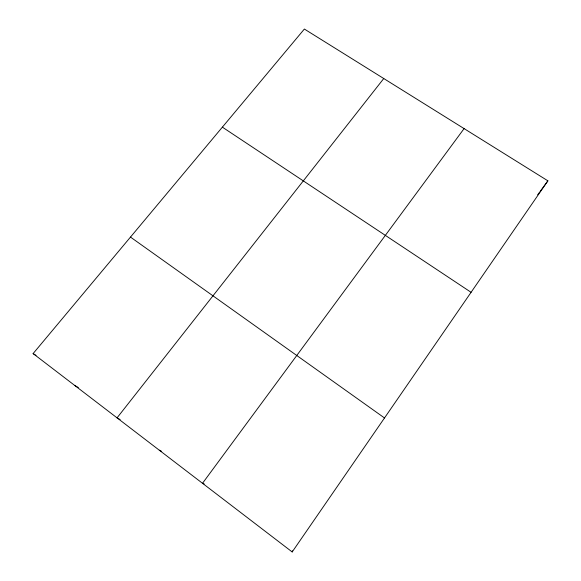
<?xml version="1.0" encoding="UTF-8"?>
<svg xmlns="http://www.w3.org/2000/svg" width="581" height="581" viewBox="0 0 581 581"><rect width="100%" height="100%" fill="white"/><g stroke="black" fill="none" stroke-linecap="round" stroke-linejoin="round"><path stroke-width="0.87" d="M292.192 551.95L547.89 180.829L304.371 29.05L33.11 353.589L292.192 551.95L292.49 550.795M537.672 194.817L539.764 191.948M540.286 191.236L547.89 180.829M464.096 128.597L202.515 483.29L204.2 483.908M383.758 78.529L117.057 417.862L120.136 419.562M159.281 450.188L161.678 451.357M74.579 385.341L78.326 387.556M33.11 353.589L36.029 355.398M222.378 127.145L471.082 292.308M130.485 237.092L384.506 417.964"/></g></svg>
